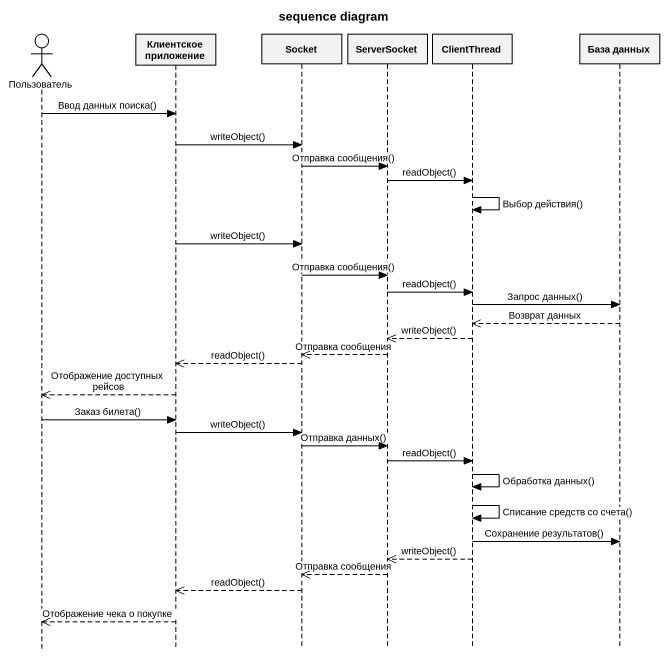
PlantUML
@startuml
title sequence diagram
hide footbox
actor Пользователь
participant "Клиентское приложение" as Клиентское_приложение
participant Socket
participant ServerSocket
participant ClientThread
participant "База данных" as База_данных

Пользователь -> Клиентское_приложение : Ввод данных поиска()
Клиентское_приложение -> Socket : writeObject()
Socket -> ServerSocket : Отправка сообщения()
ServerSocket -> ClientThread : readObject()
ClientThread -> ClientThread : Выбор действия()
Клиентское_приложение -> Socket : writeObject()
Socket -> ServerSocket : Отправка сообщения()
ServerSocket -> ClientThread : readObject()
ClientThread -> База_данных : Запрос данных()
База_данных -->> ClientThread : Возврат данных
ClientThread -->> ServerSocket : writeObject()
ServerSocket -->> Socket : Отправка сообщения
Socket -->> Клиентское_приложение : readObject()
Клиентское_приложение -->> Пользователь : Отображение доступных рейсов
Пользователь -> Клиентское_приложение : Заказ билета()
Клиентское_приложение -> Socket : writeObject()
Socket -> ServerSocket : Отправка данных()
ServerSocket -> ClientThread : readObject()
ClientThread -> ClientThread : Обработка данных()
ClientThread -> ClientThread : Списание средств со счета()
ClientThread -> База_данных : Сохранение результатов()
ClientThread -->> ServerSocket : writeObject()
ServerSocket -->> Socket : Отправка сообщения
Socket -->> Клиентское_приложение : readObject()
Клиентское_приложение -->> Пользователь : Отображение чека о покупке
@enduml
